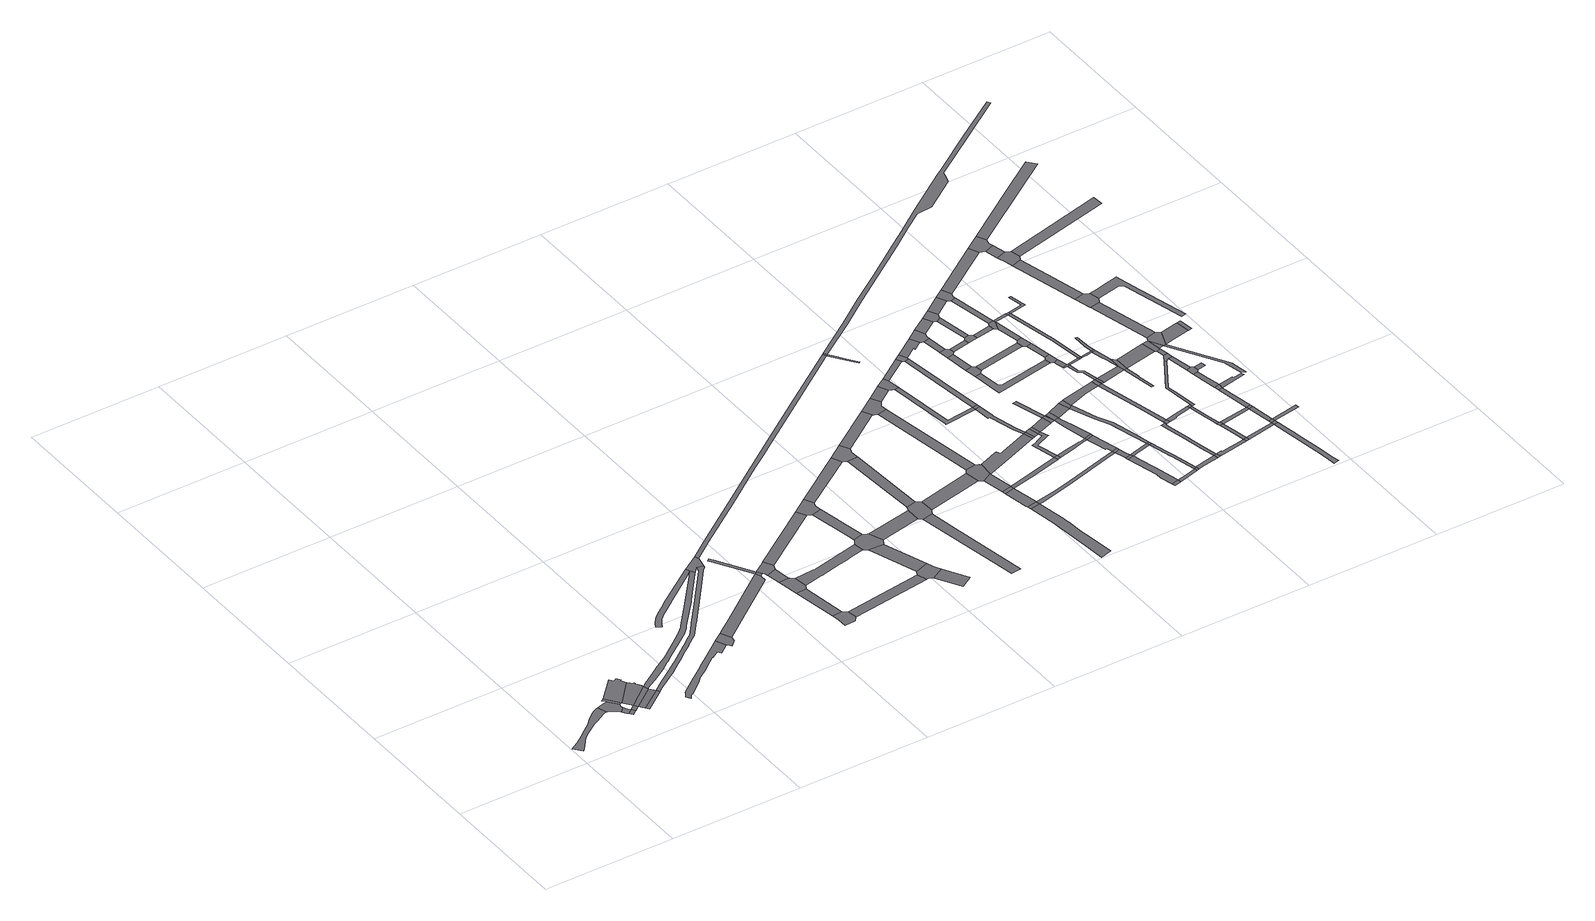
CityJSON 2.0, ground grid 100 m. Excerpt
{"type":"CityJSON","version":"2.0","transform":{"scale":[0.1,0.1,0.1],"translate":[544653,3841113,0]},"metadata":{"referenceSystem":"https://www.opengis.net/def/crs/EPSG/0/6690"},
"CityObjects":{
"road1":{"type":"Road","attributes":{"RoadStructureAttribute.sectionType":"1"},"geometry":[{"type":"MultiSurface","lod":"1","boundaries":[[[0,1,2,3,4,5,6,7,8,9,10,11,12,13,14,15,16,17,18,19,20,21,22,23,24,25,26,27]]]}]},
"road2":{"type":"Road","geometry":[{"type":"MultiSurface","lod":"1","boundaries":[[[28,29,30,31,0,27,32,33,34,35,36,37,38,39,40,41]]]}]},
"road3":{"type":"Road","geometry":[{"type":"MultiSurface","lod":"1","boundaries":[[[42,43,44,38,37,45,46,47,48,49]]]}]},
"road4":{"type":"Road","geometry":[{"type":"MultiSurface","lod":"1","boundaries":[[[49,48,50,51]]]}]},
"road5":{"type":"Road","geometry":[{"type":"MultiSurface","lod":"1","boundaries":[[[52,53,54,55,56,57,28,41,58,59,60]]]}]},
"road6":{"type":"Road","attributes":{"RoadStructureAttribute.sectionType":"1"},"geometry":[{"type":"MultiSurface","lod":"1","boundaries":[[[61,62,49,51,63,64,65]]]}]},
"road7":{"type":"Road","attributes":{"function":"2","RoadStructureAttribute.sectionType":"7"},"geometry":[{"type":"MultiSurface","lod":"1","boundaries":[[[66,67,68,69,70,71,72,52,60,73]]]}]},
"road8":{"type":"Road","attributes":{"function":"2","RoadStructureAttribute.sectionType":"7"},"geometry":[{"type":"MultiSurface","lod":"1","boundaries":[[[74,75,76,77,78,79,73,60,80,61,81]]]}]},
"road9":{"type":"Road","geometry":[{"type":"MultiSurface","lod":"1","boundaries":[[[61,65,82,81]]]}]},
"road10":{"type":"Road","attributes":{"function":"2","RoadStructureAttribute.sectionType":"7"},"geometry":[{"type":"MultiSurface","lod":"1","boundaries":[[[82,65,83,84]]]}]},
"road11":{"type":"Road","geometry":[{"type":"MultiSurface","lod":"1","boundaries":[[[84,83,85,86]]]}]},
"road12":{"type":"Road","attributes":{"RoadStructureAttribute.sectionType":"1"},"geometry":[{"type":"MultiSurface","lod":"1","boundaries":[[[87,88,89,90,91,92,93,94,95,96,97,98,99,100,101,102,103,104,105,106,107,108,109,110,111,112,113,114,115,116,117,118]]]}]},
"road13":{"type":"Road","attributes":{"RoadStructureAttribute.sectionType":"1"},"geometry":[{"type":"MultiSurface","lod":"1","boundaries":[[[119,120,121,122,123,124,125,126,127,128,129,130,131,132,133,134,135,136,137,81,82,138,139,140,141,142,143,144,145,146,147,148,149,150,151,152,153,154,155,156,157,158,159]]]}]},
"road14":{"type":"Road","attributes":{"RoadStructureAttribute.sectionType":"1"},"geometry":[{"type":"MultiSurface","lod":"1","boundaries":[[[160,161,162,163,164,165,166,167,168,169,170,171,172,173,174,175,176,177,178,179,84,86,180,181,182,183,184,185,186,187,188,189,190,191,192,193,194,195,196,197,198,199,200]]]}]},
"road15":{"type":"Road","geometry":[{"type":"MultiSurface","lod":"1","boundaries":[[[201,202,87,118,203,204,205,206]]]}]},
"road16":{"type":"Road","attributes":{"RoadStructureAttribute.sectionType":"1"},"geometry":[{"type":"MultiSurface","lod":"1","boundaries":[[[207,208,209,210,211,212,213,214,215,216,217,218,219,220,221,222,223,224,225,226,227,228,229,230,231,232,233,234,235,236,237,238,119]]]}]},
"road17":{"type":"Road","attributes":{"RoadStructureAttribute.sectionType":"1"},"geometry":[{"type":"MultiSurface","lod":"1","boundaries":[[[239,240,241,242,243,201,206,244,245,246]]]}]},
"road18":{"type":"Road","geometry":[{"type":"MultiSurface","lod":"1","boundaries":[[[247,207,119,159,248,160,200,249]]]}]},
"road19":{"type":"Road","geometry":[{"type":"MultiSurface","lod":"1","boundaries":[[[250,251,252,253,239,254]]]}]},
"road20":{"type":"Road","geometry":[{"type":"MultiSurface","lod":"1","boundaries":[[[255,256,257,258,259,260,261,262]]]}]},
"road21":{"type":"Road","geometry":[{"type":"MultiSurface","lod":"1","boundaries":[[[254,239,246,263]]]}]},
"road22":{"type":"Road","attributes":{"RoadStructureAttribute.sectionType":"1"},"geometry":[{"type":"MultiSurface","lod":"1","boundaries":[[[264,265,266,256,255]]]}]},
"road23":{"type":"Road","geometry":[{"type":"MultiSurface","lod":"1","boundaries":[[[267,268,269,266,265,270,271,272]]]}]},
"road24":{"type":"Road","attributes":{"RoadStructureAttribute.sectionType":"1"},"geometry":[{"type":"MultiSurface","lod":"1","boundaries":[[[273,274,275,276,277,269,268]]]}]},
"road25":{"type":"Road","geometry":[{"type":"MultiSurface","lod":"1","boundaries":[[[278,279,254,263,280,276,275,281]]]}]},
"road26":{"type":"Road","attributes":{"RoadStructureAttribute.sectionType":"1"},"geometry":[{"type":"MultiSurface","lod":"1","boundaries":[[[282,283,284,262,261,285]]]}]},
"road27":{"type":"Road","attributes":{"RoadStructureAttribute.sectionType":"1"},"geometry":[{"type":"MultiSurface","lod":"1","boundaries":[[[286,287,288,289,272,271,290,291,292,293,294,295,296]]]}]},
"road28":{"type":"Road","attributes":{"RoadStructureAttribute.sectionType":"1"},"geometry":[{"type":"MultiSurface","lod":"1","boundaries":[[[297,278,281,298]]]}]},
"road29":{"type":"Road","attributes":{"RoadStructureAttribute.sectionType":"1"},"geometry":[{"type":"MultiSurface","lod":"1","boundaries":[[[299,300,301,302]]]}]},
"road30":{"type":"Road","geometry":[{"type":"MultiSurface","lod":"1","boundaries":[[[303,304,305,301,300,306,307,282,285,308,309,310,311]]]}]},
"road31":{"type":"Road","geometry":[{"type":"MultiSurface","lod":"1","boundaries":[[[312,313,314,315,316,286,296,317,299,302,318,319,320,321]]]}]},
"road32":{"type":"Road","attributes":{"RoadStructureAttribute.sectionType":"1"},"geometry":[{"type":"MultiSurface","lod":"1","boundaries":[[[322,323,324,325,314,313]]]}]},
"road33":{"type":"Road","geometry":[{"type":"MultiSurface","lod":"1","boundaries":[[[326,297,298,324,323,327,328,329]]]}]},
"road34":{"type":"Road","attributes":{"RoadStructureAttribute.sectionType":"1"},"geometry":[{"type":"MultiSurface","lod":"1","boundaries":[[[311,310,330,331]]]}]},
"road35":{"type":"Road","attributes":{"RoadStructureAttribute.sectionType":"1"},"geometry":[{"type":"MultiSurface","lod":"1","boundaries":[[[332,321,320,333]]]}]},
"road36":{"type":"Road","attributes":{"RoadStructureAttribute.sectionType":"1"},"geometry":[{"type":"MultiSurface","lod":"1","boundaries":[[[334,335,336,337,338,339,340,341,247,249,342,343,344,345,346,347,348,349,350,351]]]}]},
"road37":{"type":"Road","attributes":{"RoadStructureAttribute.sectionType":"1"},"geometry":[{"type":"MultiSurface","lod":"1","boundaries":[[[352,326,329,353]]]}]},
"road38":{"type":"Road","attributes":{"RoadStructureAttribute.sectionType":"1"},"geometry":[{"type":"MultiSurface","lod":"1","boundaries":[[[354,355,356,357,358,359]]]}]},
"road39":{"type":"Road","geometry":[{"type":"MultiSurface","lod":"1","boundaries":[[[360,361,362,363,332,333,364,365,356,355,366,367,368,369]]]}]},
"road40":{"type":"Road","attributes":{"RoadStructureAttribute.sectionType":"1"},"geometry":[{"type":"MultiSurface","lod":"1","boundaries":[[[370,371,372,373,374,362,361]]]}]},
"road41":{"type":"Road","geometry":[{"type":"MultiSurface","lod":"1","boundaries":[[[375,352,353,376,377,372,371,378,379,380,381]]]}]},
"road42":{"type":"Road","attributes":{"RoadStructureAttribute.sectionType":"1"},"geometry":[{"type":"MultiSurface","lod":"1","boundaries":[[[382,369,368,383]]]}]},
"road43":{"type":"Road","attributes":{"RoadStructureAttribute.sectionType":"1"},"geometry":[{"type":"MultiSurface","lod":"1","boundaries":[[[384,375,381,385]]]}]},
"road44":{"type":"Road","attributes":{"RoadStructureAttribute.sectionType":"1"},"geometry":[{"type":"MultiSurface","lod":"1","boundaries":[[[386,387,388,389,390,391,392,393,394,395,396,397,398,399]]]}]},
"road45":{"type":"Road","geometry":[{"type":"MultiSurface","lod":"1","boundaries":[[[400,401,393,392]]]}]},
"road46":{"type":"Road","attributes":{"RoadStructureAttribute.sectionType":"1"},"geometry":[{"type":"MultiSurface","lod":"1","boundaries":[[[402,403,404,405,406,401,400]]]}]},
"road47":{"type":"Road","geometry":[{"type":"MultiSurface","lod":"1","boundaries":[[[407,408,405,404]]]}]},
"road48":{"type":"Road","attributes":{"RoadStructureAttribute.sectionType":"1"},"geometry":[{"type":"MultiSurface","lod":"1","boundaries":[[[409,410,411,408,407]]]}]},
"road49":{"type":"Road","geometry":[{"type":"MultiSurface","lod":"1","boundaries":[[[412,413,414,415,416,417,382,383,418,419,411,410,420]]]}]},
"road50":{"type":"Road","attributes":{"RoadStructureAttribute.sectionType":"1"},"geometry":[{"type":"MultiSurface","lod":"1","boundaries":[[[421,422,423,415,414]]]}]},
"road51":{"type":"Road","geometry":[{"type":"MultiSurface","lod":"1","boundaries":[[[424,384,385,425,423,422,426,427]]]}]},
"road52":{"type":"Road","attributes":{"RoadStructureAttribute.sectionType":"1"},"geometry":[{"type":"MultiSurface","lod":"1","boundaries":[[[428,429,407,404,430,431]]]}]},
"road53":{"type":"Road","attributes":{"RoadStructureAttribute.sectionType":"1"},"geometry":[{"type":"MultiSurface","lod":"1","boundaries":[[[432,424,427,433,434]]]}]},
"road54":{"type":"Road","attributes":{"RoadStructureAttribute.sectionType":"1"},"geometry":[{"type":"MultiSurface","lod":"1","boundaries":[[[435,436,437,438,439,440,420,410,441,442,443,444]]]}]},
"road55":{"type":"Road","attributes":{"RoadStructureAttribute.sectionType":"1"},"geometry":[{"type":"MultiSurface","lod":"1","boundaries":[[[445,446,447,448,449,400,392,450,451,452,453]]]}]},
"road56":{"type":"Road","geometry":[{"type":"MultiSurface","lod":"1","boundaries":[[[454,432,434,455,456,457,458,459,460,461]]]}]},
"road57":{"type":"Road","geometry":[{"type":"MultiSurface","lod":"1","boundaries":[[[462,334,351,463]]]}]},
"road58":{"type":"Road","geometry":[{"type":"MultiSurface","lod":"1","boundaries":[[[464,465,466,467,468,469,470,471,472,463,351]]]}]},
"road59":{"type":"Road","attributes":{"RoadStructureAttribute.sectionType":"1"},"geometry":[{"type":"MultiSurface","lod":"1","boundaries":[[[473,458,457,474,475,476,477,478]]]}]},
"road60":{"type":"Road","geometry":[{"type":"MultiSurface","lod":"1","boundaries":[[[479,428,431,480]]]}]},
"road61":{"type":"Road","attributes":{"RoadStructureAttribute.sectionType":"1"},"geometry":[{"type":"MultiSurface","lod":"1","boundaries":[[[481,482,483,484,485,486,487,488,489,490,491,492,493,494,495,428,479]]]}]},
"road62":{"type":"Road","attributes":{"RoadStructureAttribute.sectionType":"1"},"geometry":[{"type":"MultiSurface","lod":"1","boundaries":[[[496,454,461,497]]]}]},
"road63":{"type":"Road","geometry":[{"type":"MultiSurface","lod":"1","boundaries":[[[498,435,444,499]]]}]},
"road64":{"type":"Road","attributes":{"RoadStructureAttribute.sectionType":"1"},"geometry":[{"type":"MultiSurface","lod":"1","boundaries":[[[500,501,502,503,477,504,505,506,507,435,498]]]}]},
"road65":{"type":"Road","geometry":[{"type":"MultiSurface","lod":"1","boundaries":[[[508,478,477,503]]]}]},
"road66":{"type":"Road","attributes":{"RoadStructureAttribute.sectionType":"1"},"geometry":[{"type":"MultiSurface","lod":"1","boundaries":[[[509,510,498,499,511,489]]]}]},
"road67":{"type":"Road","geometry":[{"type":"MultiSurface","lod":"1","boundaries":[[[512,509,489,488]]]}]},
"road68":{"type":"Road","attributes":{"RoadStructureAttribute.sectionType":"1"},"geometry":[{"type":"MultiSurface","lod":"1","boundaries":[[[513,514,515,516,517,479,480,518,519,520]]]}]},
"road69":{"type":"Road","attributes":{"RoadStructureAttribute.sectionType":"1"},"geometry":[{"type":"MultiSurface","lod":"1","boundaries":[[[521,522,523,524,478,508]]]}]},
"road70":{"type":"Road","geometry":[{"type":"MultiSurface","lod":"1","boundaries":[[[525,496,497,526,522,521,527]]]}]},
"road71":{"type":"Road","attributes":{"RoadStructureAttribute.sectionType":"1"},"geometry":[{"type":"MultiSurface","lod":"1","boundaries":[[[528,529,512,488,530]]]}]},
"road72":{"type":"Road","geometry":[{"type":"MultiSurface","lod":"1","boundaries":[[[531,532,533,534,535]]]}]},
"road73":{"type":"Road","geometry":[{"type":"MultiSurface","lod":"1","boundaries":[[[536,528,530,537]]]}]},
"road74":{"type":"Road","attributes":{"RoadStructureAttribute.sectionType":"1"},"geometry":[{"type":"MultiSurface","lod":"1","boundaries":[[[538,539,540,541,542,528,536]]]}]},
"road75":{"type":"Road","attributes":{"RoadStructureAttribute.sectionType":"1"},"geometry":[{"type":"MultiSurface","lod":"1","boundaries":[[[543,544,545,546,547,548,549,550,551,552,532,531]]]}]},
"road76":{"type":"Road","attributes":{"RoadStructureAttribute.sectionType":"1"},"geometry":[{"type":"MultiSurface","lod":"1","boundaries":[[[553,536,537]]]}]},
"road77":{"type":"Road","attributes":{"RoadStructureAttribute.sectionType":"1"},"geometry":[{"type":"MultiSurface","lod":"1","boundaries":[[[554,555,520,556,557,558,559,445,560]]]}]},
"road78":{"type":"Road","attributes":{"RoadStructureAttribute.sectionType":"1"},"geometry":[{"type":"MultiSurface","lod":"1","boundaries":[[[561,562,563,564,565,566]]]}]},
"road79":{"type":"Road","geometry":[{"type":"MultiSurface","lod":"1","boundaries":[[[567,566,565,549,548]]]}]},
"road80":{"type":"Road","geometry":[{"type":"MultiSurface","lod":"1","boundaries":[[[560,445,453,563,562]]]}]},
"road81":{"type":"Road","geometry":[{"type":"MultiSurface","lod":"1","boundaries":[[[568,513,520,555]]]}]},
"road82":{"type":"Road","attributes":{"RoadStructureAttribute.sectionType":"1"},"geometry":[{"type":"MultiSurface","lod":"1","boundaries":[[[569,525,527,570,571,572]]]}]},
"road83":{"type":"Road","attributes":{"RoadStructureAttribute.sectionType":"1"},"geometry":[{"type":"MultiSurface","lod":"1","boundaries":[[[573,574,575,576,577,578,513,568,579,580,581]]]}]},
"road84":{"type":"Road","geometry":[{"type":"MultiSurface","lod":"1","boundaries":[[[582,553,537,573,581]]]}]},
"road85":{"type":"Road"},
"road86":{"type":"Road","attributes":{"RoadStructureAttribute.sectionType":"1"},"geometry":[{"type":"MultiSurface","lod":"1","boundaries":[[[583,584,531,535,585,586]]]}]},
"road87":{"type":"Road","geometry":[{"type":"MultiSurface","lod":"1","boundaries":[[[587,588,589,590,591,592]]]}]},
"road88":{"type":"Road","attributes":{"RoadStructureAttribute.sectionType":"1"},"geometry":[{"type":"MultiSurface","lod":"1","boundaries":[[[593,594,588,587]]]}]},
"road89":{"type":"Road","attributes":{"RoadStructureAttribute.sectionType":"1"},"geometry":[{"type":"MultiSurface","lod":"1","boundaries":[[[595,582,581,596,597,598]]]}]},
"road90":{"type":"Road","attributes":{"RoadStructureAttribute.sectionType":"1"},"geometry":[{"type":"MultiSurface","lod":"1","boundaries":[[[599,600,601,567,548,602,603,604]]]}]},
"road91":{"type":"Road","geometry":[{"type":"MultiSurface","lod":"1","boundaries":[[[605,606,594,593,607,608]]]}]},
"road92":{"type":"Road","attributes":{"RoadStructureAttribute.sectionType":"1"},"geometry":[{"type":"MultiSurface","lod":"1","boundaries":[[[609,610,606,605]]]}]},
"road93":{"type":"Road","geometry":[{"type":"MultiSurface","lod":"1","boundaries":[[[611,569,572,612,610,609,613,614]]]}]},
"road94":{"type":"Road"},
"road95":{"type":"Road","geometry":[{"type":"MultiSurface","lod":"1","boundaries":[[[615,583,586,616]]]}]},
"road96":{"type":"Road","geometry":[{"type":"MultiSurface","lod":"1","boundaries":[[[617,595,598,618,619]]]}]},
"road97":{"type":"Road","attributes":{"RoadStructureAttribute.sectionType":"1"},"geometry":[{"type":"MultiSurface","lod":"1","boundaries":[[[620,621,622,623,604,624,625,626,583,615]]]}]},
"road98":{"type":"Road","attributes":{"RoadStructureAttribute.sectionType":"1"},"geometry":[{"type":"MultiSurface","lod":"1","boundaries":[[[627,628,629,630,618,598,631,632,633,599,634]]]}]},
"road99":{"type":"Road","geometry":[{"type":"MultiSurface","lod":"1","boundaries":[[[634,599,604,623]]]}]},
"road100":{"type":"Road","attributes":{"RoadStructureAttribute.sectionType":"1"},"geometry":[{"type":"MultiSurface","lod":"1","boundaries":[[[635,636,608,607,637,638,639,640]]]}]},
"road101":{"type":"Road","attributes":{"RoadStructureAttribute.sectionType":"1"},"geometry":[{"type":"MultiSurface","lod":"1","boundaries":[[[641,642,590,589,643,644,645,646,647]]]}]},
"road102":{"type":"Road","attributes":{"RoadStructureAttribute.sectionType":"1"},"geometry":[{"type":"MultiSurface","lod":"1","boundaries":[[[648,611,614,649]]]}]},
"road103":{"type":"Road","attributes":{"RoadStructureAttribute.sectionType":"1"},"geometry":[{"type":"MultiSurface","lod":"1","boundaries":[[[650,651,615,616,652,653]]]}]},
"road104":{"type":"Road","attributes":{"RoadStructureAttribute.sectionType":"1"},"geometry":[{"type":"MultiSurface","lod":"1","boundaries":[[[654,592,591,655]]]}]},
"road105":{"type":"Road","attributes":{"RoadStructureAttribute.sectionType":"1"},"geometry":[{"type":"MultiSurface","lod":"1","boundaries":[[[656,657,658,617,619,659,660,661]]]}]},
"road106":{"type":"Road","geometry":[{"type":"MultiSurface","lod":"1","boundaries":[[[662,663,635,640,664,665]]]}]},
"road107":{"type":"Road","attributes":{"RoadStructureAttribute.sectionType":"1"},"geometry":[{"type":"MultiSurface","lod":"1","boundaries":[[[666,667,663,662]]]}]},
"road108":{"type":"Road","geometry":[{"type":"MultiSurface","lod":"1","boundaries":[[[668,648,649,667,666,669,670]]]}]},
"road109":{"type":"Road","geometry":[{"type":"MultiSurface","lod":"1","boundaries":[[[671,650,653,672]]]}]},
"road110":{"type":"Road","attributes":{"RoadStructureAttribute.sectionType":"1"},"geometry":[{"type":"MultiSurface","lod":"1","boundaries":[[[673,674,675,676,677,678,679,650,671,680,681,682,683,684,685]]]}]},
"road111":{"type":"Road","geometry":[{"type":"MultiSurface","lod":"1","boundaries":[[[686,687,673,685,688]]]}]},
"road112":{"type":"Road","attributes":{"RoadStructureAttribute.sectionType":"1"},"geometry":[{"type":"MultiSurface","lod":"1","boundaries":[[[689,690,665,664,691,692]]]}]},
"road113":{"type":"Road","attributes":{"RoadStructureAttribute.sectionType":"1"},"geometry":[{"type":"MultiSurface","lod":"1","boundaries":[[[693,694,661,695,696,687,686]]]}]},
"road114":{"type":"Road","attributes":{"RoadStructureAttribute.sectionType":"1"},"geometry":[{"type":"MultiSurface","lod":"1","boundaries":[[[697,668,670,698]]]}]},
"road115":{"type":"Road","attributes":{"RoadStructureAttribute.sectionType":"1"},"geometry":[{"type":"MultiSurface","lod":"1","boundaries":[[[699,700,701,656,661,694]]]}]},
"road116":{"type":"Road","attributes":{"RoadStructureAttribute.sectionType":"1"},"geometry":[{"type":"MultiSurface","lod":"1","boundaries":[[[702,703,704,705,671,672,706]]]}]},
"road117":{"type":"Road","geometry":[{"type":"MultiSurface","lod":"1","boundaries":[[[707,708,647,646,709,710,711,712]]]}]},
"road118":{"type":"Road","attributes":{"RoadStructureAttribute.sectionType":"1"},"geometry":[{"type":"MultiSurface","lod":"1","boundaries":[[[713,714,712,711,715,716,717,718]]]}]},
"road119":{"type":"Road","geometry":[{"type":"MultiSurface","lod":"1","boundaries":[[[719,718,717,720,721,722,723]]]}]},
"road120":{"type":"Road","attributes":{"RoadStructureAttribute.sectionType":"1"},"geometry":[{"type":"MultiSurface","lod":"1","boundaries":[[[699,694,724]]]}]},
"road121":{"type":"Road","geometry":[{"type":"MultiSurface","lod":"1","boundaries":[[[725,699,724,726]]]}]},
"road122":{"type":"Road","attributes":{"RoadStructureAttribute.sectionType":"1"},"geometry":[{"type":"MultiSurface","lod":"1","boundaries":[[[727,728,723,722,729,730,699,725]]]}]},
"road123":{"type":"Road","attributes":{"RoadStructureAttribute.sectionType":"1"},"geometry":[{"type":"MultiSurface","lod":"1","boundaries":[[[731,732,708,707]]]}]},
"road124":{"type":"Road","geometry":[{"type":"MultiSurface","lod":"1","boundaries":[[[733,734,654,655,732,731]]]}]},
"road125":{"type":"Road","geometry":[{"type":"MultiSurface","lod":"1","boundaries":[[[735,736,689,692,737,738]]]}]},
"road126":{"type":"Road","attributes":{"RoadStructureAttribute.sectionType":"1"},"geometry":[{"type":"MultiSurface","lod":"1","boundaries":[[[739,740,686,688,741,742,743]]]}]},
"road127":{"type":"Road","attributes":{"RoadStructureAttribute.sectionType":"1"},"geometry":[{"type":"MultiSurface","lod":"1","boundaries":[[[744,745,738,737,734,733]]]}]},
"road128":{"type":"Road","attributes":{"RoadStructureAttribute.sectionType":"1"},"geometry":[{"type":"MultiSurface","lod":"1","boundaries":[[[746,719,723,747]]]}]},
"road129":{"type":"Road","attributes":{"RoadStructureAttribute.sectionType":"1"},"geometry":[{"type":"MultiSurface","lod":"1","boundaries":[[[748,749,736,735]]]}]},
"road130":{"type":"Road","geometry":[{"type":"MultiSurface","lod":"1","boundaries":[[[750,697,698,749,748,751,752]]]}]},
"road131":{"type":"Road","attributes":{"RoadStructureAttribute.sectionType":"1"},"geometry":[{"type":"MultiSurface","lod":"1","boundaries":[[[753,754,725,726,755,756,757]]]}]},
"road132":{"type":"Road","geometry":[{"type":"MultiSurface","lod":"1","boundaries":[[[758,702,706,759]]]}]},
"road133":{"type":"Road","geometry":[{"type":"MultiSurface","lod":"1","boundaries":[[[760,746,747,761]]]}]},
"road134":{"type":"Road","attributes":{"RoadStructureAttribute.sectionType":"1"},"geometry":[{"type":"MultiSurface","lod":"1","boundaries":[[[762,763,764,765,702,758]]]}]},
"road135":{"type":"Road","attributes":{"RoadStructureAttribute.sectionType":"1"},"geometry":[{"type":"MultiSurface","lod":"1","boundaries":[[[766,735,738,767,768]]]}]},
"road136":{"type":"Road","geometry":[{"type":"MultiSurface","lod":"1","boundaries":[[[769,770,771,764,763]]]}]},
"road137":{"type":"Road","attributes":{"RoadStructureAttribute.sectionType":"1"},"geometry":[{"type":"MultiSurface","lod":"1","boundaries":[[[772,773,774,743,775,776,771,770]]]}]},
"road138":{"type":"Road","attributes":{"RoadStructureAttribute.sectionType":"1"},"geometry":[{"type":"MultiSurface","lod":"1","boundaries":[[[777,778,768,779,746,760]]]}]},
"road139":{"type":"Road","geometry":[{"type":"MultiSurface","lod":"1","boundaries":[[[780,739,743,774]]]}]},
"road140":{"type":"Road","attributes":{"RoadStructureAttribute.sectionType":"1"},"geometry":[{"type":"MultiSurface","lod":"1","boundaries":[[[781,760,761,782,783,784,785]]]}]},
"road141":{"type":"Road","attributes":{"RoadStructureAttribute.sectionType":"1"},"geometry":[{"type":"MultiSurface","lod":"1","boundaries":[[[786,787,788,789,790,791,757]]]}]},
"road142":{"type":"Road","geometry":[{"type":"MultiSurface","lod":"1","boundaries":[[[792,766,768,778]]]}]},
"road143":{"type":"Road","attributes":{"RoadStructureAttribute.sectionType":"1"},"geometry":[{"type":"MultiSurface","lod":"1","boundaries":[[[793,785,794,795,796,797,798,753,799]]]}]},
"road144":{"type":"Road","geometry":[{"type":"MultiSurface","lod":"1","boundaries":[[[800,801,799,753,757,791,802]]]}]},
"road145":{"type":"Road","geometry":[{"type":"MultiSurface","lod":"1","boundaries":[[[803,781,785,793]]]}]},
"road146":{"type":"Road","attributes":{"RoadStructureAttribute.sectionType":"1"},"geometry":[{"type":"MultiSurface","lod":"1","boundaries":[[[804,758,759,805]]]}]},
"road147":{"type":"Road","geometry":[{"type":"MultiSurface","lod":"1","boundaries":[[[806,807,808,809,810,781,803]]]}]},
"road148":{"type":"Road","attributes":{"RoadStructureAttribute.sectionType":"1"},"geometry":[{"type":"MultiSurface","lod":"1","boundaries":[[[811,812,769,763,813,814]]]}]},
"road149":{"type":"Road","geometry":[{"type":"MultiSurface","lod":"1","boundaries":[[[815,816,817,818,819,792,778]]]}]},
"road150":{"type":"Road","attributes":{"RoadStructureAttribute.sectionType":"1"},"geometry":[{"type":"MultiSurface","lod":"1","boundaries":[[[820,821,822,780,774,823,824,825,826,827,828,829]]]}]},
"road151":{"type":"Road","attributes":{"RoadStructureAttribute.sectionType":"1"},"geometry":[{"type":"MultiSurface","lod":"1","boundaries":[[[830,831,832,833,834,835,836,805,837,838,839,840]]]}]},
"road152":{"type":"Road","attributes":{"RoadStructureAttribute.sectionType":"1"},"geometry":[{"type":"MultiSurface","lod":"1","boundaries":[[[841,750,752,842]]]}]},
"road153":{"type":"Road","attributes":{"RoadStructureAttribute.sectionType":"1"},"geometry":[{"type":"MultiSurface","lod":"1","boundaries":[[[843,802,791,844]]]}]},
"road154":{"type":"Road","geometry":[{"type":"MultiSurface","lod":"1","boundaries":[[[845,804,805,836]]]}]},
"road155":{"type":"Road","geometry":[{"type":"MultiSurface","lod":"1","boundaries":[[[846,847,804,845]]]}]},
"road156":{"type":"Road","attributes":{"RoadStructureAttribute.sectionType":"1"},"geometry":[{"type":"MultiSurface","lod":"1","boundaries":[[[848,814,847,846]]]}]},
"road157":{"type":"Road","geometry":[{"type":"MultiSurface","lod":"1","boundaries":[[[849,811,814,848]]]}]},
"road158":{"type":"Road","attributes":{"RoadStructureAttribute.sectionType":"1"},"geometry":[{"type":"MultiSurface","lod":"1","boundaries":[[[850,851,811,849]]]}]},
"road159":{"type":"Road","geometry":[{"type":"MultiSurface","lod":"1","boundaries":[[[852,853,854,851,850]]]}]},
"road160":{"type":"Road","attributes":{"RoadStructureAttribute.sectionType":"1"},"geometry":[{"type":"MultiSurface","lod":"1","boundaries":[[[855,856,857,858,853,852]]]}]},
"road161":{"type":"Road","geometry":[{"type":"MultiSurface","lod":"1","boundaries":[[[859,860,861,857,856,862,863]]]}]},
"road162":{"type":"Road","geometry":[{"type":"MultiSurface","lod":"1","boundaries":[[[864,865,866,820,829,867,868]]]}]},
"road163":{"type":"Road","attributes":{"RoadStructureAttribute.sectionType":"1"},"geometry":[{"type":"MultiSurface","lod":"1","boundaries":[[[868,867,861,860]]]}]},
"road164":{"type":"Road","attributes":{"RoadStructureAttribute.sectionType":"1"},"geometry":[{"type":"MultiSurface","lod":"1","boundaries":[[[869,846,845,870]]]}]},
"road165":{"type":"Road","attributes":{"RoadStructureAttribute.sectionType":"1"},"geometry":[{"type":"MultiSurface","lod":"1","boundaries":[[[871,872,865,864]]]}]},
"road166":{"type":"Road","attributes":{"RoadStructureAttribute.sectionType":"1"},"geometry":[{"type":"MultiSurface","lod":"1","boundaries":[[[873,874,875,876,877,878,879,880,881,882,883,884,885,462,463,886,887,888,889,890,891,892,893,894,895,896,897,898,899,900]]]}]},
"road167":{"type":"Road","attributes":{"RoadStructureAttribute.sectionType":"1"},"geometry":[{"type":"MultiSurface","lod":"1","boundaries":[[[901,902,843,844,903,904,872,871,905]]]}]},
"road168":{"type":"Road","geometry":[{"type":"MultiSurface","lod":"1","boundaries":[[[906,907,908,863,862]]]}]},
"road169":{"type":"Road","geometry":[{"type":"MultiSurface","lod":"1","boundaries":[[[901,905,909]]]}]},
"road170":{"type":"Road","attributes":{"RoadStructureAttribute.sectionType":"1"},"geometry":[{"type":"MultiSurface","lod":"1","boundaries":[[[910,911,912,852,850,913]]]}]},
"road171":{"type":"Road","geometry":[{"type":"MultiSurface","lod":"1","boundaries":[[[914,915,916,917,901,909,918,919]]]}]},
"road172":{"type":"Road","attributes":{"RoadStructureAttribute.sectionType":"1"},"geometry":[{"type":"MultiSurface","lod":"1","boundaries":[[[920,921,916,915]]]}]},
"road173":{"type":"Road","attributes":{"RoadStructureAttribute.sectionType":"1"},"geometry":[{"type":"MultiSurface","lod":"1","boundaries":[[[922,918,909,923,924,925,926]]]}]},
"road174":{"type":"Road","geometry":[{"type":"MultiSurface","lod":"1","boundaries":[[[927,928,929,921,920,930,931,932,933,934]]]}]},
"road175":{"type":"Road","attributes":{"RoadStructureAttribute.sectionType":"1"},"geometry":[{"type":"MultiSurface","lod":"1","boundaries":[[[935,936,937,938,928,927]]]}]},
"road176":{"type":"Road","geometry":[{"type":"MultiSurface","lod":"1","boundaries":[[[939,841,842,940,941,942,943,944,945]]]}]},
"road177":{"type":"Road","attributes":{"RoadStructureAttribute.sectionType":"1"},"geometry":[{"type":"MultiSurface","lod":"1","boundaries":[[[942,941,946,947]]]}]},
"road178":{"type":"Road","geometry":[{"type":"MultiSurface","lod":"1","boundaries":[[[947,946,948,938,937,949,950]]]}]},
"road179":{"type":"Road","attributes":{"RoadStructureAttribute.sectionType":"1"},"geometry":[{"type":"MultiSurface","lod":"1","boundaries":[[[951,919,918,952,953,954,955]]]}]},
"road180":{"type":"Road","geometry":[{"type":"MultiSurface","lod":"1","boundaries":[[[956,951,955,957,958]]]}]},
"road181":{"type":"Road","attributes":{"RoadStructureAttribute.sectionType":"1"},"geometry":[{"type":"MultiSurface","lod":"1","boundaries":[[[959,960,961,962,963,964,965,966,934,933,967,968,969,970,971]]]}]},
"road182":{"type":"Road","attributes":{"RoadStructureAttribute.sectionType":"1"},"geometry":[{"type":"MultiSurface","lod":"1","boundaries":[[[972,950,949,973]]]}]},
"road183":{"type":"Road","attributes":{"RoadStructureAttribute.sectionType":"1"},"geometry":[{"type":"MultiSurface","lod":"1","boundaries":[[[974,975,939,945,976,977]]]}]}
},
"vertices":[
[401,468,0],[389,465,0],[355,449,0],[338,438,0],[325,429,0],[298,406,0],[284,392,0],[268,374,0],[254,360,0],[241,346,0],[161,288,0],[136,269,0],[72,222,0],[36,201,0],[10,186,0],[60,126,0],[95,169,0],[127,207,0],[147,232,0],[157,241,0],[191,268,0],[267,320,0],[280,329,0],[291,336,0],[320,351,0],[352,368,0],[395,390,0],[420,398,0],
[487,491,0],[483,490,0],[469,486,0],[439,480,0],[428,397,0],[440,395,0],[480,368,0],[482,367,0],[493,356,0],[502,343,0],[537,380,0],[535,397,0],[537,414,0],[541,420,0],
[568,333,0],[554,351,0],[551,355,0],[516,324,0],[527,310,0],[530,306,0],[532,303,0],[570,330,0],
[553,277,0],[590,304,0],
[485,531,0],[478,526,0],[468,519,0],[466,517,0],[475,506,0],[484,494,0],[544,422,0],[552,426,0],[560,428,0],
[608,360,0],[573,332,0],[591,304,0],[605,316,0],[627,334,0],
[690,628,0],[698,639,0],[681,660,0],[675,668,0],[665,660,0],[654,652,0],[631,685,0],[713,598,0],
[772,505,0],[781,512,0],[751,552,0],[755,555,0],[750,562,0],[744,558,0],[601,370,0],[779,497,0],
[789,459,0],
[656,292,0],[821,413,0],
[674,267,0],[838,390,0],
[1447,650,0],[1428,636,0],[1373,595,0],[1294,536,0],[1231,490,0],[1181,452,0],[1112,400,0],[1096,388,0],[969,292,0],[972,288,0],[947,251,0],[945,249,0],[942,247,0],[964,216,0],[967,219,0],[987,251,0],[993,246,0],[1000,251,0],[1111,341,0],[1133,365,0],[1135,367,0],[1211,419,0],[1216,422,0],[1256,458,0],[1323,506,0],[1333,513,0],[1335,510,0],[1388,543,0],[1391,544,0],[1409,520,0],[1474,568,0],[1484,576,0],
[1738,1383,0],[1703,1338,0],[1678,1307,0],[1471,1055,0],[1355,916,0],[1345,904,0],[1343,903,0],[1295,857,0],[1283,846,0],[1212,791,0],[1155,748,0],[1092,701,0],[1041,668,0],[1038,667,0],[1027,660,0],[956,617,0],[953,615,0],[814,521,0],[780,498,0],[792,461,0],[795,463,0],[802,467,0],[828,483,0],[835,487,0],[876,512,0],[983,578,0],[1050,626,0],[1060,634,0],[1111,673,0],[1174,718,0],[1232,761,0],[1305,813,0],[1318,825,0],[1368,874,0],[1369,876,0],[1383,893,0],[1556,1097,0],[1560,1101,0],[1570,1113,0],[1745,1336,0],[1760,1352,0],
[1799,1393,0],[1789,1359,0],[1786,1349,0],[1536,1034,0],[1426,900,0],[1423,895,0],[1414,884,0],[1341,795,0],[1338,793,0],[1325,783,0],[1262,735,0],[1255,729,0],[1227,708,0],[1197,685,0],[1135,637,0],[1103,614,0],[1083,599,0],[1007,546,0],[902,472,0],[825,416,0],[842,393,0],[881,422,0],[1027,517,0],[1101,574,0],[1152,613,0],[1214,660,0],[1245,684,0],[1273,705,0],[1279,710,0],[1357,770,0],[1362,773,0],[1437,865,0],[1446,876,0],[1450,881,0],[1576,1036,0],[1729,1229,0],[1815,1338,0],[1816,1340,0],[1821,1346,0],[1843,1363,0],[1846,1378,0],
[1520,704,0],[1461,660,0],[1489,571,0],[1507,543,0],[1550,586,0],[1560,625,0],
[1728,1414,0],[1702,1398,0],[1683,1385,0],[1477,1237,0],[1465,1229,0],[1424,1200,0],[1362,1153,0],[1313,1116,0],[1312,1116,0],[1276,1088,0],[1261,1068,0],[1256,1063,0],[1235,1036,0],[1229,1028,0],[1228,1027,0],[1212,995,0],[1223,987,0],[1239,975,0],[1244,971,0],[1259,996,0],[1276,1023,0],[1282,1032,0],[1291,1044,0],[1310,1063,0],[1313,1066,0],[1346,1092,0],[1374,1112,0],[1385,1121,0],[1432,1155,0],[1489,1197,0],[1695,1350,0],[1703,1355,0],
[2073,1117,0],[2068,1113,0],[1708,844,0],[1627,782,0],[1538,718,0],[1709,740,0],[2093,1030,0],[2093,1081,0],
[1853,1496,0],[1778,1371,0],[1864,1464,0],
[1936,1400,0],[1915,1425,0],[1900,1412,0],[1914,1386,0],[2094,1133,0],
[2312,458,0],[2234,452,0],[2243,393,0],[2247,321,0],[2327,326,0],[2354,357,0],[2355,358,0],[2345,436,0],
[2116,1097,0],
[2311,464,0],[2258,797,0],[2179,790,0],
[2265,934,0],[2232,957,0],[2152,951,0],[2278,831,0],[2279,832,0],[2266,933,0],
[2231,963,0],[2215,1065,0],[2211,1088,0],[2135,1059,0],[2136,1052,0],
[2191,1201,0],[2178,1192,0],[2130,1085,0],[2226,1127,0],
[2946,521,0],[2709,487,0],[2637,477,0],[2970,446,0],
[2793,1026,0],[2420,943,0],[2417,943,0],[2414,943,0],[2426,864,0],[2429,864,0],[2595,901,0],[2645,911,0],[2679,919,0],[2722,928,0],[2806,947,0],
[2677,1539,0],[2712,1465,0],
[2837,923,0],[2966,555,0],[3068,591,0],[2952,923,0],
[3094,518,0],[3086,541,0],[3083,550,0],[2962,549,0],[2947,522,0],[2983,448,0],[3008,437,0],[3015,434,0],[3111,489,0],
[2928,1073,0],[2896,1091,0],[2819,1069,0],[2820,1061,0],[2797,1027,0],[2835,925,0],[2956,930,0],[2974,960,0],[2978,966,0],[2934,1069,0],
[2888,1133,0],[2826,1468,0],[2748,1447,0],[2810,1119,0],
[2797,1623,0],[2816,1520,0],[2828,1548,0],[2830,1553,0],
[3123,249,0],[3217,303,0],
[3294,1144,0],[3291,1030,0],
[3790,2879,0],[3775,2868,0],[3355,2571,0],[3040,2348,0],[2782,2166,0],[2703,2107,0],[2370,1867,0],[1995,1598,0],[1872,1472,0],[1873,1473,0],[2013,1576,0],[2388,1842,0],[2720,2083,0],[2837,2166,0],[3058,2323,0],[3373,2546,0],[3792,2845,0],[3802,2853,0],
[3199,1903,0],[3235,1827,0],
[3437,809,0],[3401,1025,0],[3321,1006,0],[3359,795,0],[3466,191,0],[3542,198,0],
[3412,1175,0],[3385,1195,0],[3306,1172,0],[3296,1149,0],[3295,1027,0],[3299,1024,0],[3416,1049,0],[3419,1054,0],[3423,1060,0],[3418,1171,0],
[3384,1217,0],[3348,1814,0],[3268,1809,0],[3303,1230,0],[3304,1213,0],
[3322,1989,0],[3254,1818,0],[3268,1811,0],[3347,1829,0],[3344,1877,0],[3348,1889,0],[3357,1917,0],
[3832,1268,0],[3854,1159,0],
[3650,2217,0],[3685,2145,0],
[4128,130,0],[4112,262,0],[4101,322,0],[4089,452,0],[4084,482,0],[4082,496,0],[4042,722,0],[3966,707,0],[3999,531,0],[4004,475,0],[4005,471,0],[4034,179,0],[4052,10,0],[4139,34,0],
[4039,754,0],[3960,740,0],
[4038,758,0],[4037,765,0],[4001,961,0],[3922,940,0],[3958,751,0],
[3996,988,0],[3917,967,0],
[3995,994,0],[3961,1175,0],[3886,1135,0],
[3960,1301,0],[3958,1303,0],[3936,1315,0],[3855,1299,0],[3840,1279,0],[3836,1273,0],[3859,1155,0],[3863,1152,0],[3969,1296,0],
[3934,1322,0],[3797,2146,0],[3719,2127,0],
[3777,2305,0],[3697,2138,0],[3789,2197,0],[3812,2231,0],
[4410,1097,0],[4145,1027,0],[4183,1002,0],[4418,1064,0],
[3892,2386,0],[3920,2305,0],[3927,2311,0],
[4387,1421,0],[4140,1326,0],[4139,1328,0],[4127,1357,0],[4115,1352,0],[3991,1304,0],[3979,1182,0],[3986,1184,0],[4154,1249,0],[4407,1346,0],
[4761,941,0],[4757,939,0],[4710,926,0],[4285,808,0],[4205,788,0],[4068,724,0],[4305,786,0],[4730,905,0],[4766,915,0],
[3967,2438,0],[3949,2303,0],[3962,2298,0],[3962,2296,0],[3998,2300,0],[3997,2311,0],[3989,2370,0],[3986,2398,0],
[3800,2886,0],[3812,2861,0],
[3838,2798,0],[3868,2759,0],[3914,2697,0],[3934,2669,0],[3939,2673,0],[3944,2677,0],[3924,2704,0],[3878,2766,0],[3850,2809,0],
[4058,1821,0],[4025,1795,0],[4025,1791,0],[4028,1791,0],[4279,1822,0],[4275,1847,0],
[4437,1100,0],[4445,1071,0],
[4395,1258,0],[4393,1267,0],[4428,1281,0],[4475,1301,0],[4511,1316,0],[4514,1317,0],[4513,1319,0],[4491,1379,0],[4468,1370,0],[4478,1337,0],[4462,1329,0],[4417,1306,0],[4395,1294,0],[4369,1286,0],[4363,1284,0],
[4154,2568,0],[4173,2528,0],
[4409,1430,0],[4429,1355,0],
[4382,1507,0],[4333,1697,0],[4335,1711,0],[4319,1830,0],[4292,1692,0],[4306,1694,0],[4310,1678,0],[4356,1504,0],
[4316,1855,0],
[4448,1445,0],[4417,1433,0],[4461,1367,0],
[4472,1454,0],
[4692,1155,0],[4659,1146,0],[4642,1142,0],[4639,1149,0],[4525,1121,0],[4547,1098,0],[4669,1130,0],[4697,1137,0],
[4228,2524,0],[4193,2517,0],[4200,2465,0],[4275,1849,0],
[4198,2599,0],[4189,2519,0],[4226,2540,0],
[4586,1498,0],[4581,1496,0],[4606,1422,0],
[4941,438,0],[4883,424,0],[4889,399,0],[4936,410,0],[4942,411,0],
[4612,1507,0],[4636,1433,0],
[4548,1746,0],[4533,1743,0],[4518,1740,0],[4519,1739,0],[4586,1499,0],
[4939,445,0],[4891,643,0],[4861,767,0],[4849,813,0],[4848,819,0],[4847,821,0],[4797,808,0],[4841,639,0],[4860,569,0],[4860,522,0],
[4618,1509,0],
[4799,979,0],[4752,1158,0],[4718,1052,0],[4736,983,0],[4748,985,0],[4759,947,0],[4805,957,0],
[4823,886,0],[4811,932,0],[4769,916,0],[4788,844,0],[4791,830,0],[4835,841,0],
[4838,842,0],
[4748,1176,0],
[4354,2708,0],[4321,2606,0],[4323,2589,0],[4388,2634,0],
[4636,1431,0],[4639,1417,0],[4640,1409,0],[4652,1337,0],[4681,1203,0],[4690,1160,0],[4707,1332,0],[4679,1419,0],[4673,1439,0],
[4658,1523,0],
[5098,477,0],[5016,456,0],[5021,433,0],[5101,454,0],
[4517,2223,0],[4467,2214,0],[4478,2122,0],[4527,2131,0],[4547,2156,0],[4540,2206,0],
[4495,2403,0],[4444,2393,0],
[4765,1570,0],[4674,1440,0],[4789,1486,0],[4790,1487,0],
[4997,888,0],[4867,851,0],[4849,845,0],[4861,825,0],[4878,830,0],[5002,863,0],
[4484,2481,0],[4435,2472,0],[4513,2425,0],[4509,2465,0],
[4464,2635,0],[4415,2626,0],
[4439,2767,0],[4400,2631,0],[4461,2665,0],[4473,2695,0],
[5116,494,0],[5123,464,0],
[4805,1588,0],[4823,1506,0],[4820,1512,0],
[5069,682,0],[5065,698,0],[5052,748,0],[5022,868,0],[5036,727,0],[5045,688,0],[5049,675,0],
[5001,953,0],[5001,970,0],[4941,1200,0],[4887,1309,0],[4865,1299,0],[4916,1195,0],[4937,1115,0],[5016,893,0],
[4644,2492,0],[4598,2482,0],[4515,2426,0],[4605,2443,0],[4606,2443,0],[4650,2452,0],
[4572,1947,0],[4550,1964,0],[4506,1902,0],[4508,1885,0],[4538,1890,0],[4968,1971,0],[4960,2019,0],
[4552,2846,0],[4586,2775,0],
[5285,531,0],[5203,513,0],[5179,475,0],[5292,497,0],
[4914,2278,0],[4919,2228,0],
[5078,1650,0],[4817,1593,0],[4810,1590,0],[4831,1516,0],[4982,1568,0],[5087,1590,0],
[4699,2523,0],[4660,2516,0],[4727,2467,0],[4722,2506,0],
[4649,2783,0],[4613,2764,0],
[4625,2896,0],[4646,2794,0],[4659,2824,0],
[5305,539,0],[5318,502,0],
[5221,1007,0],[5185,999,0],[5185,997,0],[5200,930,0],[5231,786,0],[5240,741,0],[5267,614,0],[5284,640,0],[5262,748,0],[5252,798,0],[5220,955,0],[5213,990,0],[5223,992,0],
[5246,1032,0],[5217,1023,0],[5257,1000,0],
[4864,2534,0],[4776,2517,0],[4784,2478,0],[4870,2494,0],
[5245,1038,0],[5118,1596,0],[5171,1243,0],[5212,1048,0],
[4754,2986,0],[4788,2915,0],
[5108,1656,0],[5098,1654,0],[5094,1654,0],
[5545,573,0],[5365,541,0],[5352,539,0],[5350,547,0],[5550,546,0],
[5015,2055,0],[4976,2044,0],[4970,1971,0],[4976,1972,0],[4991,1963,0],[5028,1983,0],
[5039,1933,0],[5038,1938,0],[4999,1929,0],[5005,1902,0],[5009,1885,0],[5047,1898,0],
[5060,1900,0],[5012,1875,0],[5030,1879,0],[5039,1881,0],[5062,1883,0],
[5122,1597,0],
[5128,1660,0],[5141,1601,0],
[5103,1776,0],[5075,1798,0],[5058,1786,0],[5085,1766,0],
[4984,2220,0],[4944,2212,0],
[4968,2308,0],[4929,2301,0],
[4919,2566,0],[4880,2559,0],[4894,2478,0],[4923,2547,0],
[5442,1079,0],[5292,1043,0],[5312,1014,0],[5317,1024,0],[5446,1052,0],
[4925,2537,0],[4925,2540,0],
[5151,1917,0],[5153,1901,0],
[4854,2914,0],[4815,2903,0],
[4826,3037,0],[4849,2937,0],[4860,2965,0],
[5314,1696,0],[5304,1694,0],[5316,1639,0],[5318,1639,0],[5325,1640,0],
[5570,579,0],[5575,551,0],
[5169,1919,0],[5171,1905,0],
[5548,694,0],[5530,788,0],[5502,782,0],[5524,674,0],
[5026,2584,0],[5030,2565,0],[5037,2566,0],
[5526,817,0],[5515,816,0],[5495,812,0],
[5505,864,0],[5493,925,0],[5465,1063,0],[5474,916,0],[5487,854,0],
[5134,2171,0],[5057,2570,0],[5114,2171,0],
[5470,1085,0],
[5261,1933,0],[5181,1907,0],[5221,1912,0],[5239,1918,0],[5261,1918,0],
[5367,1384,0],[5376,1386,0],[5386,1387,0],[5362,1535,0],[5367,1536,0],[5349,1645,0],
[5054,2589,0],
[5288,1926,0],[5277,1840,0],[5295,1786,0],[5300,1758,0],[5301,1753,0],[5303,1741,0],[5318,1791,0],
[5342,1762,0],[5338,1766,0],[5345,1759,0],
[5285,1940,0],
[5796,620,0],[5800,595,0],
[5276,1985,0],[5272,2110,0],[5263,2110,0],[5254,2110,0],[5255,2000,0],
[5759,853,0],[5732,849,0],[5694,817,0],[5760,828,0],
[5189,2593,0],[5164,2725,0],[5154,2724,0],[5145,2722,0],[5166,2609,0],
[5594,1574,0],[5437,1325,0],[5449,1237,0],[5478,1065,0],[5495,1068,0],[5493,1077,0],[5467,1259,0],[5457,1322,0],[5609,1564,0],[5612,1569,0],
[5919,82,0],[5902,197,0],[5865,421,0],[5859,457,0],[5854,487,0],[5850,513,0],[5835,603,0],[5865,197,0],[5880,77,0],[5887,23,0],[5927,32,0],
[5228,3317,0],[5263,3244,0],
[5580,1811,0],[5606,1700,0],
[5830,632,0],
[5826,656,0],[5791,648,0],
[5795,837,0],
[5791,861,0],
[5747,1121,0],[5714,1113,0],
[5747,1161,0],[5707,1154,0],[5709,1144,0],
[5728,1266,0],[5712,1356,0],[5674,1346,0],[5689,1259,0],
[5707,1421,0],[5700,1424,0],[5662,1414,0],[5722,1373,0],[5724,1415,0],
[5662,1633,0],[5628,1627,0],[5626,1624,0],[5632,1585,0],[5669,1591,0],
[6038,698,0],[6042,670,0],
[5649,1704,0],[5617,1691,0],
[6229,4592,0],[6220,4585,0],[5897,4366,0],[5569,4140,0],[5552,4128,0],[5527,4111,0],[5170,3860,0],[5147,3844,0],[4974,3719,0],[4844,3626,0],[4544,3413,0],[4313,3253,0],[4095,3093,0],[4113,3069,0],[4331,3228,0],[4559,3388,0],[4862,3601,0],[5025,3720,0],[5165,3821,0],[5179,3823,0],[5184,3823,0],[5287,3832,0],[5530,4003,0],[5553,4074,0],[5561,4097,0],[5569,4103,0],[5915,4341,0],[6247,4567,0],
[5631,1822,0],[5612,1818,0],[5611,1696,0],[5613,1694,0],[5648,1711,0],
[5791,1386,0],[5788,1406,0],[5784,1426,0],
[5687,1720,0],
[5936,1185,0],[5871,1174,0],[5868,1184,0],[5946,1162,0],
[5751,1852,0],[5724,1869,0],[5647,1849,0],[5647,1848,0],[5704,1722,0],[5757,1848,0],
[5605,2347,0],[5528,2331,0],
[5950,1314,0],[5689,1717,0],[5912,1341,0],[5942,1192,0],[5973,1178,0],
[5573,2485,0],[5495,2465,0],[5527,2337,0],[5605,2348,0],[5610,2358,0],[5623,2384,0],[5625,2385,0],[5609,2463,0],
[5496,2795,0],[5481,2858,0],[5440,3023,0],[5362,2995,0],
[5346,3399,0],[5281,3236,0],[5304,3227,0],[5380,3255,0],[5371,3290,0],[5378,3322,0],[5380,3328,0],
[5329,3128,0],[5405,3156,0],
[5349,3049,0],[5458,3057,0],[5442,3136,0],
[5899,1878,0],[5708,1723,0],[5717,1725,0],[5785,1740,0],[5915,1768,0],
[5929,1884,0],[5916,1767,0],[5945,1774,0],
[5886,2387,0],[5881,2410,0],[5872,2443,0],[5863,2482,0],[5853,2521,0],[5848,2520,0],[5743,2495,0],[5680,2480,0],[5806,2428,0],[5842,2405,0],[5843,2400,0],[5963,1919,0],[6002,1930,0],
[6219,3326,0],[6228,3244,0],
[6072,3901,0],[5771,3695,0],[5915,3696,0],[6124,3840,0]
]}
